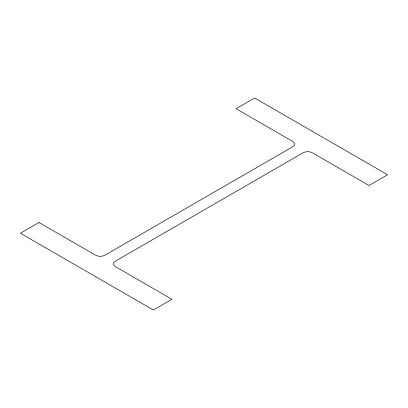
<?xml version="1.0" encoding="UTF-8"?>
<svg xmlns="http://www.w3.org/2000/svg" width="408" height="408" viewBox="0 0 408 408"><rect width="100%" height="100%" fill="white"/><g stroke="black" fill="none" stroke-linecap="round" stroke-linejoin="round"><path stroke-width="0.61" d="M38.984 222.508L20.4 233.238L153.357 309.998L171.941 299.268L115.342 266.592A6.61 3.82 0 0 1 115.342 261.191L303.062 152.811A6.61 3.82 0 0 1 312.411 152.811L369.016 185.492L387.6 174.762L254.643 98.002L236.059 108.732L292.658 141.408A6.61 3.82 0 0 1 292.658 146.809L104.938 255.189A6.61 3.82 0 0 1 95.589 255.189L38.984 222.508"/></g></svg>
